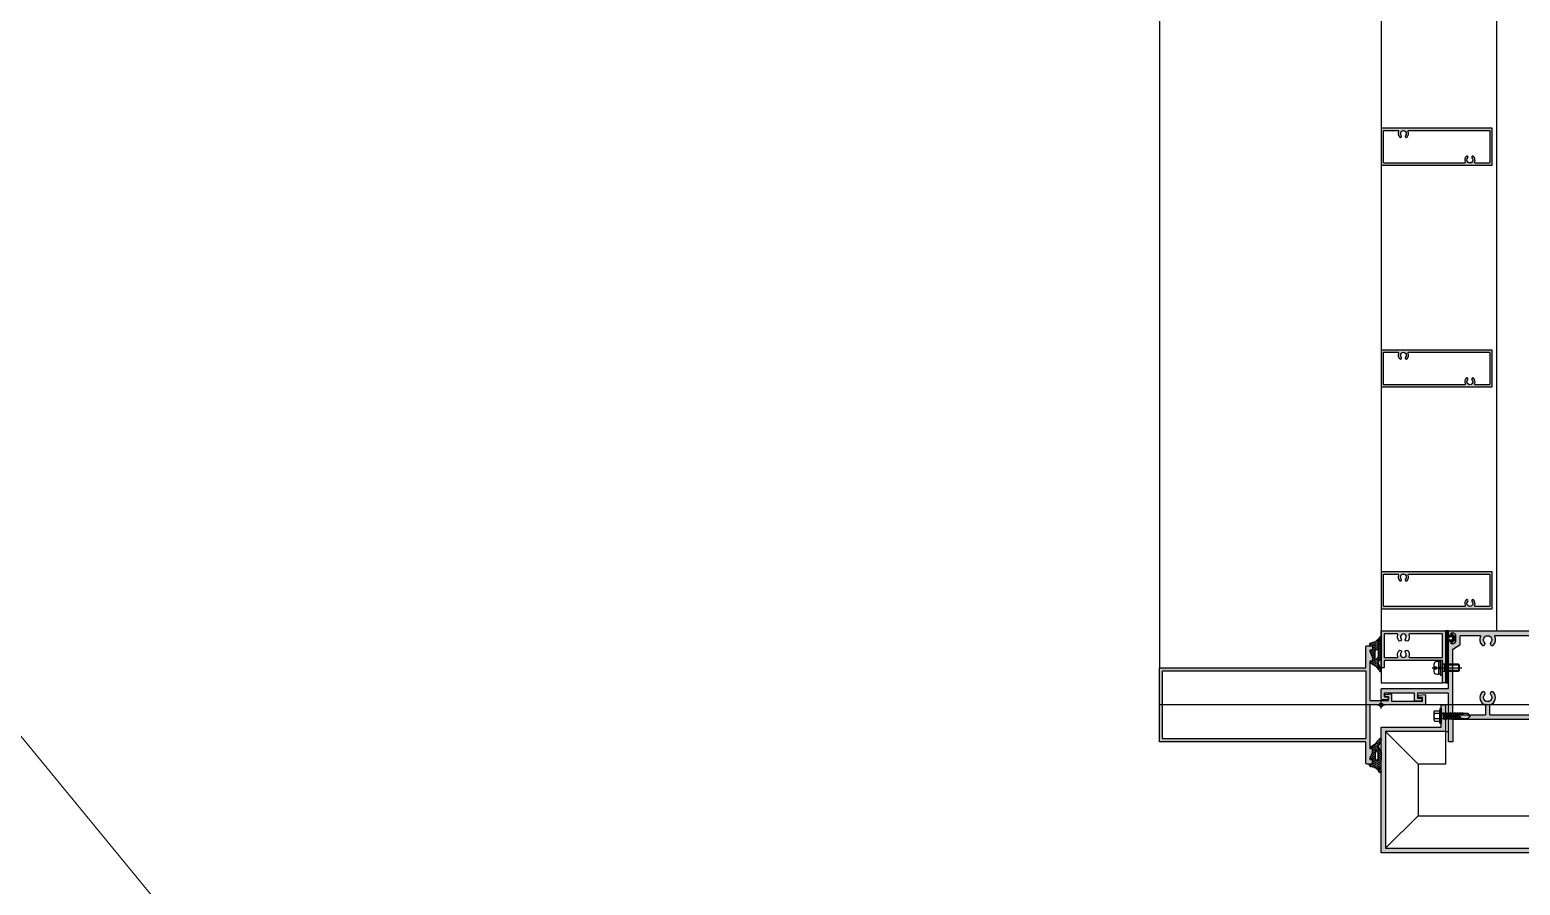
# Model space of a CAD drawing. Header units: millimetres. Extents: x 434053 to 1059003, y -2417481 to 936527.
# Drawn here: x 640155 to 641164, y -2246188 to -2245610 of the extents above; entities that cross this region are included whole.
import ezdxf

# ---------------------------------------------------------------- set-up
doc = ezdxf.new("R2010")
doc.units = ezdxf.units.MM
doc.header["$LTSCALE"] = 1000
doc.header["$MEASUREMENT"] = 0
for name, pattern in [('CENTER', [2, 1.25, -0.25, 0.25, -0.25]), ('CENTER2', [1.125, 0.75, -0.125, 0.125, -0.125]), ('HIDDEN', [9.525, 6.35, -3.175]), ('HIDDEN2', [4.7625, 3.175, -1.5875])]:
    doc.linetypes.add(name, pattern=pattern)
doc.layers.add('A-ANNO-NOTE', color=3, linetype='Continuous', lineweight=5)
for name, color, linetype in [('ALUM', 1, 'Continuous'), ('ALUM-V', 11, 'Continuous'), ('ELASTOMER', 6, 'Continuous'), ('ELASTOMER-V', 241, 'Continuous'), ('EXTRUSION-V', 141, 'Continuous'), ('EXTRUSION1', 4, 'Continuous'), ('FASTENER', 191, 'Continuous'), ('GRID', 8, 'CENTER'), ('HZHZNEWPLOTLAYER#@$TT', 7, 'Continuous'), ('SFC-ELASTOMER', 6, 'Continuous'), ('SFC-ELASTOMER-V', 241, 'Continuous'), ('型材断面填充', 254, 'Continuous'), ('铝板断面填充', 14, 'Continuous')]:
    doc.layers.add(name, color=color, linetype=linetype)
pattern_1 = [(45, (-5.177405, -3.52174), (-0.04419417, 0.04419417), [])]

# ---------------------------------------------------------------- blocks, each defined once
blk = doc.blocks.new('20211008-LC04')
at = {"layer": '型材断面填充', "linetype": 'ByBlock'}
h = blk.add_hatch(color=256, dxfattribs=at)
edge = h.paths.add_edge_path(flags=16)
edge.add_line((139.7, 22.5), (139.7, -22.5))
edge.add_arc((139.2, -22.5), 0.5, -90, 0, ccw=False)
edge.add_line((139.2, -23), (2.5, -23))
edge.add_arc((2.5, -22.5), 0.5, 180, 270, ccw=False)
edge.add_line((2, -22.5), (2, 22.5))
edge.add_arc((2.5, 22.5), 0.5, 90, 180, ccw=False)
edge.add_line((2.5, 23), (139.2, 23))
edge.add_arc((139.2, 22.5), 0.5, 0, 90, ccw=False)
edge = h.paths.add_edge_path()
edge.add_line((143.7, 37), (142.7, 37))
edge.add_arc((142.7, 36.5), 0.5, 90, 201.8014)
edge.add_line((142.3, 36.3), (144, 32.1))
edge.add_arc((143.7, 31.9), 0.3, 0, 21.8014, ccw=False)
edge.add_line((144, 31.9), (144, 29.8))
edge.add_arc((143.7, 29.8), 0.3, -90, 0, ccw=False)
edge.add_line((143.7, 29.5), (142.7, 29.5))
edge.add_arc((142.7, 29), 0.5, 90, 183.6619)
edge.add_line((142.2, 29), (142.2, 3.5))
edge.add_arc((142.7, 3.5), 0.5, 180, 270)
edge.add_line((142.7, 3), (155, 3))
edge.add_line((155, 3), (155, 5.5))
edge.add_line((155, 5.5), (152.8, 5.5))
edge.add_arc((152.8, 5.8), 0.3, 180, 270, ccw=False)
edge.add_line((152.5, 5.8), (152.5, 6.7))
edge.add_arc((152.8, 6.7), 0.3, 97.1808, 180, ccw=False)
edge.add_line((152.8, 7), (156.4, 7.5))
edge.add_arc((156.5, 7), 0.5, 0, 97.1808, ccw=False)
edge.add_line((157, 7), (157, 2.5))
edge.add_line((157, 2.5), (178, 2.5))
edge.add_line((178, 2.5), (178, 5))
edge.add_line((178, 5), (175.3, 5))
edge.add_arc((175.3, 5.3), 0.3, 180, 270, ccw=False)
edge.add_line((175, 5.3), (175, 6.2))
edge.add_arc((175.3, 6.2), 0.3, 96.3794, 180, ccw=False)
edge.add_line((175.3, 6.5), (179.4, 7))
edge.add_arc((179.5, 6.5), 0.5, 0, 96.3793, ccw=False)
edge.add_line((180, 6.5), (180, 1))
edge.add_arc((179, 1), 1, -90, 0, ccw=False)
edge.add_line((179, 0), (142.7, 0))
edge.add_arc((142.7, -0.5), 0.5, 90, 180)
edge.add_line((142.2, -0.5), (142.2, -29))
edge.add_arc((142.7, -29), 0.5, 176.3381, 270)
edge.add_line((142.7, -29.5), (143.7, -29.5))
edge.add_arc((143.7, -29.8), 0.3, 0, 90, ccw=False)
edge.add_line((144, -29.8), (144, -31.9))
edge.add_arc((143.7, -31.9), 0.3, 338.1986, 360, ccw=False)
edge.add_line((144, -32.1), (142.3, -36.3))
edge.add_arc((142.7, -36.5), 0.5, 158.1986, 270)
edge.add_line((142.7, -37), (143.7, -37))
edge.add_arc((143.7, -37.3), 0.3, 0, 90, ccw=False)
edge.add_line((144, -37.3), (144, -39.7))
edge.add_arc((143.7, -39.7), 0.3, -90, 0, ccw=False)
edge.add_line((143.7, -40), (140.2, -40))
edge.add_arc((140.2, -39.5), 0.5, 180, 270, ccw=False)
edge.add_line((139.7, -39.5), (139.7, -25.5))
edge.add_arc((139.2, -25.5), 0.5, 0, 90)
edge.add_line((139.2, -25), (0, -25))
edge.add_line((0, -25), (0, 25))
edge.add_line((0, 25), (139.2, 25))
edge.add_arc((139.2, 25.5), 0.5, 270, 360)
edge.add_line((139.7, 25.5), (139.7, 39.5))
edge.add_arc((140.2, 39.5), 0.5, 90, 180, ccw=False)
edge.add_line((140.2, 40), (143.7, 40))
edge.add_arc((143.7, 39.7), 0.3, 0, 90, ccw=False)
edge.add_line((144, 39.7), (144, 37.3))
edge.add_arc((143.7, 37.3), 0.3, 270, 360, ccw=False)
at = {"color": 0, "linetype": 'ByBlock'}
for points in [[(143.7, 37), (142.7, 37, 0.530598), (142.3, 36.3), (144, 32.1, -0.095415), (144, 31.9), (144, 29.8, -0.414214), (143.7, 29.5), (142.7, 29.5, 0.43306), (142.2, 29), (142.2, 3.5, 0.414214), (142.7, 3), (155, 3), (155, 5.5), (152.8, 5.5, -0.414214), (152.5, 5.8), (152.5, 6.7, -0.377964), (152.8, 7), (156.4, 7.5, -0.451416), (157, 7), (157, 2.5), (178, 2.5), (178, 5), (175.3, 5, -0.414214), (175, 5.3), (175, 6.2, -0.381966), (175.3, 6.5), (179.4, 7, -0.447213), (180, 6.5), (180, 1, -0.414214), (179, 0), (142.7, 0, 0.414214), (142.2, -0.5), (142.2, -29, 0.43306), (142.7, -29.5), (143.7, -29.5, -0.414214), (144, -29.8), (144, -31.9, -0.095415), (144, -32.1), (142.3, -36.3, 0.530598), (142.7, -37), (143.7, -37, -0.414214), (144, -37.3), (144, -39.7, -0.414214), (143.7, -40), (140.2, -40, -0.414214), (139.7, -39.5), (139.7, -25.5, 0.414214), (139.2, -25), (0, -25), (0, 25), (139.2, 25, 0.414214), (139.7, 25.5), (139.7, 39.5, -0.414214), (140.2, 40), (143.7, 40, -0.414214), (144, 39.7), (144, 37.3, -0.414214)], [(139.7, 22.5), (139.7, -22.5, -0.414214), (139.2, -23), (2.5, -23, -0.414214), (2, -22.5), (2, 22.5, -0.414214), (2.5, 23), (139.2, 23, -0.414214)]]:
    blk.add_lwpolyline(points, format="xyb", close=True, dxfattribs=at)
blk = doc.blocks.new('WP')
at = {"linetype": 'ByBlock'}
h = blk.add_hatch(dxfattribs=at)
h.set_pattern_fill('ANSI31', color=0, scale=0.5, style=0)
h.set_pattern_definition(pattern_1)
h.paths.add_polyline_path([(0, 1.25, 0.4142136), (-1.25, 0), (0, 0)])
h = blk.add_hatch(dxfattribs=at)
h.set_pattern_fill('ANSI31', color=0, scale=0.5, style=0)
h.set_pattern_definition(pattern_1)
h.paths.add_polyline_path([(0, -1.25, 0.4142136), (1.25, 0), (0, 0)])
at = {"color": 0, "linetype": 'ByBlock'}
for p, q in [((-2.45, 0), (2.45, 0)), ((0, -2.45), (0, 2.45))]:
    blk.add_line(p, q, dxfattribs=at)
blk.add_circle((0, 0), 1.25, dxfattribs=at)
blk = doc.blocks.new('1902-190121-05')
at = {"layer": 'SFC-ELASTOMER-V'}
h = blk.add_hatch(dxfattribs=at)
h.set_pattern_fill('DOTS', color=256, scale=12, style=0)
h.set_pattern_definition([(0, (-98970.10256, 48449.7369), (0.375, 0.75), [0, -0.75])])
edge = h.paths.add_edge_path(flags=16)
edge.add_arc((3, 3.8), 1, 340.0516, 360)
edge.add_line((4, 3.8), (4, 7.2))
edge.add_arc((3, 7.2), 1, 0, 32.5125)
edge.add_line((3.8, 7.8), (2.9, 9.2))
edge.add_arc((2.5, 8.9), 0.5, 32.5125, 180)
edge.add_line((2, 8.9), (2, 3.4))
edge.add_arc((2.9, 3.4), 0.945, 180, 344.0436)
edge.add_arc((7.7, 2.1), 4, 160.0516, 164.0436, ccw=False)
edge = h.paths.add_edge_path()
edge.add_line((5.7, -2.5), (5.2, -2.5))
edge.add_arc((5.2, -3), 0.5, 90, 226.5751)
edge.add_line((4.9, -3.4), (5.1, -3.6))
edge.add_arc((2.8, -6), 3.32, 16.0825, 47.2847, ccw=False)
edge.add_line((6, -5.1), (6, -5.5))
edge.add_arc((5.4, -5.5), 0.591, 194.2601, 356.8265, ccw=False)
edge.add_arc((1.4, -6.8), 3.65, 18.8601, 46.1587)
edge.add_line((3.9, -4.2), (2.7, -3.1))
edge.add_arc((6.8, 3.9), 8.22, 234.2774, 239.6178, ccw=False)
edge.add_line((2.1, -2.7), (0.4, -2.1))
edge.add_arc((-1.8, -11.8), 10, 77.0054, 85.1504)
edge.add_arc((-0.9, -0.8), 1, 188.5308, 265.1504, ccw=False)
edge.add_line((-1.9, -1), (-2, 0))
edge.add_line((-2, 0), (0, 0))
edge.add_line((0, 0), (0, 3.5))
edge.add_line((0, 3.5), (-1, 3.5))
edge.add_arc((-1, 4), 0.5, 157.3801, 270, ccw=False)
edge.add_line((-1.5, 4.2), (0, 7.5))
edge.add_line((0, 7.5), (0, 11))
edge.add_line((0, 11), (-0.5, 11))
edge.add_arc((-0.5, 11.5), 0.5, 143.1301, 270, ccw=False)
edge.add_arc((-8.5, 25.7), 15.9, 298.5903, 327.3087)
edge.add_arc((5.3, 16.9), 0.5, 90, 147.3087, ccw=False)
edge.add_line((5.3, 17.4), (5.5, 17.4))
edge.add_arc((5.5, 16.9), 0.5, 0, 90, ccw=False)
edge.add_line((6, 16.9), (6, 16.6))
edge.add_arc((5.5, 16.6), 0.5, 337.7652, 360, ccw=False)
edge.add_line((6, 16.4), (4, 11.6))
edge.add_arc((4.5, 11.4), 0.5, 157.7652, 212.5125)
edge.add_line((4.1, 11.1), (5.9, 8.2))
edge.add_arc((5.5, 7.9), 0.5, 0, 32.5125, ccw=False)
edge.add_line((6, 7.9), (6, 3))
edge.add_arc((5.5, 3), 0.5, 323.1301, 360, ccw=False)
edge.add_arc((6.7, 2.1), 1, 143.1301, 180)
edge.add_line((5.7, 2.1), (5.7, -2.5))
at = {"color": 0, "linetype": 'ByBlock'}
blk.add_lwpolyline([(5.7, -2.5), (5.2, -2.5, 0.678166), (4.9, -3.4), (5.1, -3.6, -0.136993), (6, -5.1), (6, -5.5, -0.858364), (4.8, -5.6), (4.8, -5.6, 0.119679), (3.9, -4.2), (2.7, -3.1, -0.023306), (2.1, -2.7), (0.4, -2.1, 0.035554), (-1, -1.8, -0.347355), (-1.9, -1), (-2, 0), (0, 0), (0, 3.5), (-1, 3.5, -0.535184), (-1.5, 4.2), (0, 7.5), (0, 11), (-0.5, 11, -0.618034), (-0.9, 11.8, 0.125968), (4.9, 17.2, -0.255402), (5.3, 17.4), (5.5, 17.4, -0.414214), (6, 16.9), (6, 16.6, -0.097323), (6, 16.4), (4, 11.6, 0.24353), (4.1, 11.1), (5.9, 8.2, -0.142822), (6, 7.9), (6, 3, -0.162278), (5.9, 2.7, 0.162278), (5.7, 2.1), (5.7, -2.5)], format="xyb", dxfattribs=at)
blk.add_lwpolyline([(3.9, 3.5, 0.087262), (4, 3.8), (4, 7.2, 0.142822), (3.8, 7.8), (2.9, 9.2, 0.750054), (2, 8.9), (2, 3.4, 0.869621), (3.9, 3.2, -0.01742)], format="xyb", close=True, dxfattribs=at)
blk = doc.blocks.new('20211011-JT01')
at = {"layer": 'ELASTOMER-V', "linetype": 'ByBlock'}
h = blk.add_hatch(dxfattribs=at)
h.set_pattern_fill('DOTS', color=256, scale=12, style=0)
h.set_pattern_definition([(0, (-12255.53796, 34222.6955), (0.375, 0.75), [0, -0.75])])
edge = h.paths.add_edge_path(flags=16)
edge.add_line((-1, -3), (-1, -4))
edge.add_arc((0, -4), 1, 180, 360)
edge.add_line((1, -4), (1, -3))
edge.add_arc((0, -3), 1, 0, 180)
edge = h.paths.add_edge_path()
edge.add_line((30, -5), (2, -5))
edge.add_line((2, -5), (2, -3.3))
edge.add_line((2, -3.3), (2.4, -3.3))
edge.add_arc((2.4, -2.8), 0.5, 270, 399.5346)
edge.add_line((2.7, -2.5), (1.2, -0.7))
edge.add_arc((0.9, -1), 0.5, 39.5346, 90)
edge.add_line((0.9, -0.5), (0.8, -0.5))
edge.add_arc((0, -0.2), 0.813, 202.6199, 337.3801, ccw=False)
edge.add_line((-0.7, -0.5), (-0.9, -0.5))
edge.add_arc((-0.9, -1), 0.5, 90, 140.4654)
edge.add_line((-1.2, -0.7), (-2.7, -2.5))
edge.add_arc((-2.3, -2.8), 0.5, 140.4654, 270)
edge.add_line((-2.3, -3.3), (-2, -3.3))
edge.add_line((-2, -3.3), (-2, -5))
edge.add_line((-2, -5), (-5, -5))
edge.add_line((-5, -5), (-5, -7))
edge.add_line((-5, -7), (30, -7))
edge.add_line((30, -7), (30, -5))
at = {"color": 0, "linetype": 'ByBlock'}
for points in [[(30, -7), (30, -5), (2, -5), (2, -3.3), (2.4, -3.3, 0.634219), (2.7, -2.5), (1.2, -0.7, 0.223826), (0.9, -0.5), (0.8, -0.5, -0.666667), (-0.7, -0.5), (-0.9, -0.5, 0.223826), (-1.2, -0.7), (-2.7, -2.5, 0.634219), (-2.3, -3.3), (-2, -3.3), (-2, -5), (-5, -5), (-5, -7)], [(-1, -3), (-1, -4, 1), (1, -4), (1, -3, 1)]]:
    blk.add_lwpolyline(points, format="xyb", close=True, dxfattribs=at)
blk = doc.blocks.new('*U554')
at = {"color": 0, "linetype": 'HIDDEN2'}
for p, q in [((-2.5, 10.8), (-1.8, 11.5)), ((-2.5, 10.8), (-2.5, 0)), ((-2.5, 10.8), (2.5, 10.8)), ((1.8, 11.5), (-1.8, 11.5)), ((-1.8, 11.5), (-1.8, 1)), ((1.8, 11.5), (2.5, 10.8)), ((1.8, 11.5), (1.8, 1)), ((2.5, 10.8), (2.5, 0)), ((-2.5, 1), (2.5, 1))]:
    blk.add_line(p, q, dxfattribs=at)
at = {"color": 0, "linetype": 'ByBlock'}
for p, q in [((-1, -1.3), (0, -2.7)), ((0, -1.3), (1, -2.7))]:
    blk.add_line(p, q, dxfattribs=at)
for points in [[(-5, -1.3), (5, -1.3), (5, 0), (-5, 0), (-5, -1.3)], [(-3.9, -2.7), (3.9, -2.7), (3.9, -1.3), (-3.9, -1.3), (-3.9, -2.7)]]:
    blk.add_lwpolyline(points, dxfattribs=at)
blk.add_lwpolyline([(-0.6, -4.2), (-0.6, -5.7), (-2.5, -5.7, -0.414214), (-4.5, -3.7), (-4.5, -2.7), (4.5, -2.7), (4.5, -3.7, -0.414214), (2.5, -5.7), (0.6, -5.7), (0.6, -4.2)], format="xyb", close=True, dxfattribs=at)
at = {"layer": 'GRID', "color": 9, "linetype": 'CENTER2', "ltscale": 0.5}
for p, q in [((0, -7.1), (0, 13.1)), ((0.3, 8.5), (-0.3, 8.5))]:
    blk.add_line(p, q, dxfattribs=at)
blk = doc.blocks.new('20221117-LC01')
at = {"layer": '型材断面填充', "linetype": 'ByBlock'}
h = blk.add_hatch(color=256, dxfattribs=at)
edge = h.paths.add_edge_path(flags=16)
edge.add_line((-52.2, 52.3), (-52.1, 52.3))
edge.add_arc((-50, 54), 2.65, 201.4804, 218.5196, ccw=False)
edge.add_line((-52.5, 53), (-52.6, 53))
edge.add_arc((-50, 54), 2.8, 98.5196, 201.4804, ccw=False)
edge.add_line((-50.4, 56.8), (-50.4, 56.6))
edge.add_arc((-50, 54), 2.65, 81.4804, 98.5196, ccw=False)
edge.add_line((-49.6, 56.6), (-49.6, 56.8))
edge.add_arc((-50, 54), 2.8, -21.4804, 81.4804, ccw=False)
edge.add_line((-47.4, 53), (-47.5, 53))
edge.add_arc((-50, 54), 2.65, 321.4804, 338.5196, ccw=False)
edge.add_line((-47.9, 52.3), (-47.8, 52.3))
edge.add_arc((-50, 54), 2.8, 317.9774, 321.4804, ccw=False)
edge.add_arc((-47, 51.3), 1.25, 137.9774, 210)
edge.add_arc((-47, 51.3), 1.25, 210, 317.9774)
edge.add_arc((-50, 54), 5.3, 317.9774, 385.5332)
edge.add_arc((-44.8, 56.5), 0.5, 90, 205.5332, ccw=False)
edge.add_line((-44.8, 57), (-3.5, 57))
edge.add_arc((-3.5, 56.5), 0.5, 0, 90, ccw=False)
edge.add_line((-3, 56.5), (-3, 3.5))
edge.add_arc((-3.5, 3.5), 0.5, -90, 0, ccw=False)
edge.add_line((-3.5, 3), (-48, 3))
edge.add_arc((-48, 3.5), 0.5, 180, 270, ccw=False)
edge.add_line((-48.5, 3.5), (-48.5, 9.6))
edge.add_arc((-48, 9.6), 0.5, 110.1713, 180, ccw=False)
edge.add_arc((-50, 15), 5.3, 290.1713, 402.0226)
edge.add_arc((-47, 17.7), 1.25, 42.0226, 150)
edge.add_arc((-47, 17.7), 1.25, 150, 222.0226)
edge.add_arc((-50, 15), 2.8, 38.5196, 42.0226, ccw=False)
edge.add_line((-47.8, 16.7), (-47.9, 16.7))
edge.add_arc((-50, 15), 2.65, 21.4804, 38.5196, ccw=False)
edge.add_line((-47.5, 16), (-47.4, 16))
edge.add_arc((-50, 15), 2.8, -81.4804, 21.4804, ccw=False)
edge.add_line((-49.6, 12.2), (-49.6, 12.4))
edge.add_arc((-50, 15), 2.65, 261.4804, 278.5196, ccw=False)
edge.add_line((-50.4, 12.4), (-50.4, 12.2))
edge.add_arc((-50, 15), 2.8, 158.5196, 261.4804, ccw=False)
edge.add_line((-52.6, 16), (-52.5, 16))
edge.add_arc((-50, 15), 2.65, 141.4804, 158.5196, ccw=False)
edge.add_line((-52.1, 16.7), (-52.2, 16.7))
edge.add_arc((-50, 15), 2.8, 137.9774, 141.4804, ccw=False)
edge.add_arc((-53, 17.7), 1.25, 317.9774, 390)
edge.add_arc((-53, 17.7), 1.25, 30, 137.9774)
edge.add_arc((-50, 15), 5.3, 137.9774, 249.8287)
edge.add_arc((-52, 9.6), 0.5, 0, 69.8287, ccw=False)
edge.add_line((-51.5, 9.6), (-51.5, 3.5))
edge.add_arc((-52, 3.5), 0.5, 270, 360, ccw=False)
edge.add_line((-52, 3), (-126, 3))
edge.add_arc((-126, 3.5), 0.5, 180, 270, ccw=False)
edge.add_line((-126.5, 3.5), (-126.5, 9.6))
edge.add_arc((-126, 9.6), 0.5, 110.1713, 180, ccw=False)
edge.add_arc((-128, 15), 5.3, 290.1713, 402.0226)
edge.add_arc((-125, 17.7), 1.25, 42.0226, 150)
edge.add_arc((-125, 17.7), 1.25, 150, 222.0226)
edge.add_arc((-128, 15), 2.8, 38.5196, 42.0226, ccw=False)
edge.add_line((-125.8, 16.7), (-125.9, 16.7))
edge.add_arc((-128, 15), 2.65, 21.4804, 38.5196, ccw=False)
edge.add_line((-125.5, 16), (-125.4, 16))
edge.add_arc((-128, 15), 2.8, -81.4804, 21.4804, ccw=False)
edge.add_line((-127.6, 12.2), (-127.6, 12.4))
edge.add_arc((-128, 15), 2.65, 261.4804, 278.5196, ccw=False)
edge.add_line((-128.4, 12.4), (-128.4, 12.2))
edge.add_arc((-128, 15), 2.8, 158.5196, 261.4804, ccw=False)
edge.add_line((-130.6, 16), (-130.5, 16))
edge.add_arc((-128, 15), 2.65, 141.4804, 158.5196, ccw=False)
edge.add_line((-130.1, 16.7), (-130.2, 16.7))
edge.add_arc((-128, 15), 2.8, 137.9774, 141.4804, ccw=False)
edge.add_arc((-131, 17.7), 1.25, 317.9774, 390)
edge.add_arc((-131, 17.7), 1.25, 30, 137.9774)
edge.add_arc((-128, 15), 5.3, 137.9774, 249.8287)
edge.add_arc((-130, 9.6), 0.5, 0, 69.8287, ccw=False)
edge.add_line((-129.5, 9.6), (-129.5, 3.5))
edge.add_arc((-130, 3.5), 0.5, -90, 0, ccw=False)
edge.add_line((-130, 3), (-151, 3))
edge.add_arc((-151, 3.5), 0.5, 180, 270, ccw=False)
edge.add_line((-151.5, 3.5), (-151.5, 47.6))
edge.add_arc((-151, 47.6), 0.5, 119.7449, 180, ccw=False)
edge.add_line((-151.2, 48), (-146.8, 50.6))
edge.add_arc((-147, 51), 0.5, 299.7449, 360)
edge.add_line((-146.5, 51), (-146.5, 56.5))
edge.add_arc((-146, 56.5), 0.5, 90, 180, ccw=False)
edge.add_line((-146, 57), (-133.2, 57))
edge.add_arc((-133.2, 56.5), 0.5, -25.5332, 90, ccw=False)
edge.add_arc((-128, 54), 5.3, 154.4668, 222.0226)
edge.add_arc((-131, 51.3), 1.25, 222.0226, 330)
edge.add_arc((-131, 51.3), 1.25, 330, 402.0226)
edge.add_arc((-128, 54), 2.8, 218.5196, 222.0226, ccw=False)
edge.add_line((-130.2, 52.3), (-130.1, 52.3))
edge.add_arc((-128, 54), 2.65, 201.4804, 218.5196, ccw=False)
edge.add_line((-130.5, 53), (-130.6, 53))
edge.add_arc((-128, 54), 2.8, 98.5196, 201.4804, ccw=False)
edge.add_line((-128.4, 56.8), (-128.4, 56.6))
edge.add_arc((-128, 54), 2.65, 81.4804, 98.5196, ccw=False)
edge.add_line((-127.6, 56.6), (-127.6, 56.8))
edge.add_arc((-128, 54), 2.8, -21.4804, 81.4804, ccw=False)
edge.add_line((-125.4, 53), (-125.5, 53))
edge.add_arc((-128, 54), 2.65, 321.4804, 338.5196, ccw=False)
edge.add_line((-125.9, 52.3), (-125.8, 52.3))
edge.add_arc((-128, 54), 2.8, 317.9774, 321.4804, ccw=False)
edge.add_arc((-125, 51.3), 1.25, 137.9774, 210)
edge.add_arc((-125, 51.3), 1.25, 210, 317.9774)
edge.add_arc((-128, 54), 5.3, 317.9774, 385.5332)
edge.add_arc((-122.8, 56.5), 0.5, 90, 205.5332, ccw=False)
edge.add_line((-122.8, 57), (-55.2, 57))
edge.add_arc((-55.2, 56.5), 0.5, -25.5332, 90, ccw=False)
edge.add_arc((-50, 54), 5.3, 154.4668, 222.0226)
edge.add_arc((-53, 51.3), 1.25, 222.0226, 330)
edge.add_arc((-53, 51.3), 1.25, 330, 402.0226)
edge.add_arc((-50, 54), 2.8, 218.5196, 222.0226, ccw=False)
edge = h.paths.add_edge_path()
edge.add_line((-25, 0), (-25, -15))
edge.add_line((-25, -15), (-28, -15))
edge.add_line((-28, -15), (-28, 0))
edge.add_line((-28, 0), (-151.5, 0))
edge.add_line((-151.5, 0), (-151.5, -15))
edge.add_line((-151.5, -15), (-154.5, -15))
edge.add_line((-154.5, -15), (-154.5, 17.5))
edge.add_arc((-155, 17.5), 0.5, 0, 90)
edge.add_line((-155, 18), (-175, 18))
edge.add_arc((-175, 17.5), 0.5, 90, 180)
edge.add_line((-175.5, 17.5), (-175.5, 15))
edge.add_arc((-175, 15), 0.5, 180, 270)
edge.add_line((-175, 14.5), (-173, 14.5))
edge.add_arc((-173, 14), 0.5, 0, 90, ccw=False)
edge.add_line((-172.5, 14), (-172.5, 13))
edge.add_arc((-173, 13), 0.5, -90, 0, ccw=False)
edge.add_line((-173, 12.5), (-177, 12.5))
edge.add_arc((-177, 13), 0.5, 180, 270, ccw=False)
edge.add_line((-177.5, 13), (-177.5, 17.5))
edge.add_arc((-178, 17.5), 0.5, 0, 90)
edge.add_line((-178, 18), (-197.5, 18))
edge.add_arc((-197.5, 17.5), 0.5, 90, 180)
edge.add_line((-198, 17.5), (-198, 16))
edge.add_arc((-197.5, 16), 0.5, 180, 270)
edge.add_line((-197.5, 15.5), (-195.5, 15.5))
edge.add_arc((-195.5, 15), 0.5, 0, 90, ccw=False)
edge.add_line((-195, 15), (-195, 14))
edge.add_arc((-195.5, 14), 0.5, -90, 0, ccw=False)
edge.add_line((-195.5, 13.5), (-199.5, 13.5))
edge.add_arc((-199.5, 14), 0.5, 180, 270, ccw=False)
edge.add_line((-200, 14), (-200, 20.5))
edge.add_arc((-199.5, 20.5), 0.5, 90, 180, ccw=False)
edge.add_line((-199.5, 21), (-155, 21))
edge.add_arc((-155, 21.5), 0.5, 270, 360)
edge.add_line((-154.5, 21.5), (-154.5, 52))
edge.add_arc((-153.5, 52), 1, 90, 180, ccw=False)
edge.add_line((-153.5, 53), (-153.3, 53))
edge.add_arc((-153.3, 52.7), 0.3, 0, 90, ccw=False)
edge.add_line((-153, 52.7), (-153, 52))
edge.add_arc((-152.5, 52), 0.5, 180, 270)
edge.add_line((-152.5, 51.5), (-151.4, 51.5))
edge.add_arc((-151.4, 52), 0.5, 270, 299.7449)
edge.add_line((-151.1, 51.6), (-149.8, 52.4))
edge.add_arc((-150, 52.8), 0.5, 299.7449, 360)
edge.add_line((-149.5, 52.8), (-149.5, 57.2))
edge.add_arc((-150, 57.2), 0.5, 0, 60.2551)
edge.add_line((-149.8, 57.6), (-151.1, 58.4))
edge.add_arc((-151.4, 58), 0.5, 60.2551, 90)
edge.add_line((-151.4, 58.5), (-152.5, 58.5))
edge.add_arc((-152.5, 58), 0.5, 90, 180)
edge.add_line((-153, 58), (-153, 57.3))
edge.add_arc((-153.3, 57.3), 0.3, -90, 0, ccw=False)
edge.add_line((-153.3, 57), (-153.5, 57))
edge.add_arc((-153.5, 58), 1, 180, 270, ccw=False)
edge.add_line((-154.5, 58), (-154.5, 60))
edge.add_line((-154.5, 60), (0, 60))
edge.add_line((0, 60), (0, 0))
edge.add_line((0, 0), (-25, 0))
at = {"color": 0, "linetype": 'ByBlock'}
for points in [[(-25, 0), (-25, -15), (-28, -15), (-28, 0), (-151.5, 0), (-151.5, -15), (-154.5, -15), (-154.5, 17.5, 0.414214), (-155, 18), (-175, 18, 0.414213), (-175.5, 17.5), (-175.5, 15, 0.414214), (-175, 14.5), (-173, 14.5, -0.414214), (-172.5, 14), (-172.5, 13, -0.414214), (-173, 12.5), (-177, 12.5, -0.414214), (-177.5, 13), (-177.5, 17.5, 0.414214), (-178, 18), (-197.5, 18, 0.414214), (-198, 17.5), (-198, 16, 0.414214), (-197.5, 15.5), (-195.5, 15.5, -0.414214), (-195, 15), (-195, 14, -0.414214), (-195.5, 13.5), (-199.5, 13.5, -0.414214), (-200, 14), (-200, 20.5, -0.414214), (-199.5, 21), (-155, 21, 0.414214), (-154.5, 21.5), (-154.5, 52, -0.414214), (-153.5, 53), (-153.3, 53, -0.414214), (-153, 52.7), (-153, 52, 0.414214), (-152.5, 51.5), (-151.4, 51.5, 0.13052), (-151.1, 51.6), (-149.8, 52.4, 0.269143), (-149.5, 52.8), (-149.5, 57.2, 0.269143), (-149.8, 57.6), (-151.1, 58.4, 0.13052), (-151.4, 58.5), (-152.5, 58.5, 0.414214), (-153, 58), (-153, 57.3, -0.414214), (-153.3, 57), (-153.5, 57, -0.414214), (-154.5, 58), (-154.5, 60), (0, 60), (0, 0)], [(-52.2, 52.3), (-52.1, 52.3, -0.074485), (-52.5, 53), (-52.6, 53, -0.482132), (-50.4, 56.8), (-50.4, 56.6, -0.074485), (-49.6, 56.6), (-49.6, 56.8, -0.482132), (-47.4, 53), (-47.5, 53, -0.074485), (-47.9, 52.3), (-47.8, 52.3, -0.015286), (-47.9, 52.1, 0.325029), (-48.1, 50.7, 0.509401), (-46.1, 50.5, 0.303613), (-45.2, 56.3, -0.55165), (-44.8, 57), (-3.5, 57, -0.414214), (-3, 56.5), (-3, 3.5, -0.414214), (-3.5, 3), (-48, 3, -0.414214), (-48.5, 3.5), (-48.5, 9.6, -0.314477), (-48.2, 10, 0.530878), (-46.1, 18.5, 0.509401), (-48.1, 18.3, 0.325029), (-47.9, 16.9, -0.015286), (-47.8, 16.7), (-47.9, 16.7, -0.074485), (-47.5, 16), (-47.4, 16, -0.482132), (-49.6, 12.2), (-49.6, 12.4, -0.074485), (-50.4, 12.4), (-50.4, 12.2, -0.482132), (-52.6, 16), (-52.5, 16, -0.074485), (-52.1, 16.7), (-52.2, 16.7, -0.015286), (-52.1, 16.9, 0.325029), (-51.9, 18.3, 0.509401), (-53.9, 18.5, 0.530878), (-51.8, 10, -0.314477), (-51.5, 9.6), (-51.5, 3.5, -0.414214), (-52, 3), (-126, 3, -0.414214), (-126.5, 3.5), (-126.5, 9.6, -0.314477), (-126.2, 10, 0.530878), (-124.1, 18.5, 0.509401), (-126.1, 18.3, 0.325029), (-125.9, 16.9, -0.015286), (-125.8, 16.7), (-125.9, 16.7, -0.074485), (-125.5, 16), (-125.4, 16, -0.482132), (-127.6, 12.2), (-127.6, 12.4, -0.074485), (-128.4, 12.4), (-128.4, 12.2, -0.482132), (-130.6, 16), (-130.5, 16, -0.074485), (-130.1, 16.7), (-130.2, 16.7, -0.015286), (-130.1, 16.9, 0.325029), (-129.9, 18.3, 0.509401), (-131.9, 18.5, 0.530878), (-129.8, 10, -0.314477), (-129.5, 9.6), (-129.5, 3.5, -0.414214), (-130, 3), (-151, 3, -0.414214), (-151.5, 3.5), (-151.5, 47.6, -0.269143), (-151.2, 48), (-146.8, 50.6, 0.269143), (-146.5, 51), (-146.5, 56.5, -0.414214), (-146, 57), (-133.2, 57, -0.55165), (-132.8, 56.3, 0.303613), (-131.9, 50.5, 0.509401), (-129.9, 50.7, 0.325029), (-130.1, 52.1, -0.015286), (-130.2, 52.3), (-130.1, 52.3, -0.074485), (-130.5, 53), (-130.6, 53, -0.482132), (-128.4, 56.8), (-128.4, 56.6, -0.074485), (-127.6, 56.6), (-127.6, 56.8, -0.482132), (-125.4, 53), (-125.5, 53, -0.074485), (-125.9, 52.3), (-125.8, 52.3, -0.015286), (-125.9, 52.1, 0.325029), (-126.1, 50.7, 0.509401), (-124.1, 50.5, 0.303613), (-123.2, 56.3, -0.55165), (-122.8, 57), (-55.2, 57, -0.55165), (-54.8, 56.3, 0.303613), (-53.9, 50.5, 0.509401), (-51.9, 50.7, 0.325029), (-52.1, 52.1, -0.015286)]]:
    blk.add_lwpolyline(points, format="xyb", close=True, dxfattribs=at)
blk = doc.blocks.new('*U561')
at = {"linetype": 'ByBlock', "lineweight": -2}
for p, q in [((-4.4, 0.45), (-4.4, 0)), ((4.4, 0), (-4.4, 0)), ((-4.1, 0.75), (-3.1, 1)), ((4.1, 0.75), (-4.1, 0.75)), ((-3.1, 3.85), (-3.1, 1)), ((3.1, 1), (-3.1, 1)), ((2.33, 4.25), (-2.33, 4.25)), ((-2.04, 0.75), (-1.55, 1)), ((-1.55, 3.85), (-1.55, 1)), ((-1.55, 0), (-1.55, -1.59)), ((1.55, 3.85), (1.55, 1)), ((2.15, 0.75), (1.55, 1)), ((1.55, 0), (1.55, -1.09)), ((3.1, 3.85), (3.1, 1)), ((4.1, 0.75), (3.1, 1)), ((4.4, 0.45), (4.4, 0)), ((-2.11, -1.9), (2.11, -1.4)), ((-2.11, -1.9), (-1.55, -1.59)), ((-2.11, -1.9), (-1.55, -2.21)), ((-2.11, -3.3), (2.11, -2.8)), ((-2.11, -3.3), (-1.55, -2.99)), ((-2.11, -3.3), (-1.55, -3.61)), ((-2.11, -4.7), (2.11, -4.2)), ((-2.11, -4.7), (-1.55, -4.39)), ((-2.11, -4.7), (-1.55, -5.01)), ((-2.11, -6.1), (2.11, -5.6)), ((-2.11, -6.1), (-1.55, -5.79)), ((-2.11, -6.1), (-1.55, -6.41)), ((-2.11, -7.5), (2.11, -7)), ((-2.11, -7.5), (-1.55, -7.19)), ((-2.11, -7.5), (-1.55, -7.81)), ((-2.11, -8.9), (2.11, -8.4)), ((-2.11, -8.9), (-1.55, -8.59)), ((-1.55, -1.59), (1.55, -1.09)), ((-1.55, -2.21), (1.55, -1.71)), ((-1.55, -2.21), (-1.55, -2.99)), ((-1.55, -2.99), (1.55, -2.49)), ((-1.55, -3.61), (1.55, -3.11)), ((-1.55, -3.61), (-1.55, -4.39)), ((-1.55, -4.39), (1.55, -3.89)), ((-1.55, -5.01), (1.55, -4.51)), ((-1.55, -5.01), (-1.55, -5.79)), ((-1.55, -5.79), (1.55, -5.29)), ((-1.55, -6.41), (1.55, -5.91)), ((-1.55, -6.41), (-1.55, -7.19)), ((-1.55, -7.19), (1.55, -6.69)), ((-1.55, -7.81), (1.55, -7.31)), ((-1.55, -7.81), (-1.55, -8.59)), ((-1.55, -8.59), (1.55, -8.09)), ((-1.55, -9.21), (1.55, -8.71)), ((1.55, -0.31), (1.55, -1.09)), ((2.11, -1.4), (1.55, -1.09)), ((2.11, -1.4), (1.55, -1.71)), ((1.55, -1.71), (1.55, -2.49)), ((2.11, -2.8), (1.55, -2.49)), ((2.11, -2.8), (1.55, -3.11)), ((1.55, -3.11), (1.55, -3.89)), ((2.11, -4.2), (1.55, -3.89)), ((2.11, -4.2), (1.55, -4.51)), ((1.55, -4.51), (1.55, -5.29)), ((2.11, -5.6), (1.55, -5.29)), ((2.11, -5.6), (1.55, -5.91)), ((1.55, -5.91), (1.55, -6.69)), ((2.11, -7), (1.55, -6.69)), ((2.11, -7), (1.55, -7.31)), ((1.55, -7.31), (1.55, -8.09)), ((2.11, -8.4), (1.55, -8.09)), ((2.11, -8.4), (1.55, -8.71)), ((1.55, -8.71), (1.55, -9.49)), ((-2.11, -8.9), (-1.55, -9.21)), ((-2.11, -10.3), (2.11, -9.8)), ((-2.11, -10.3), (-1.55, -9.99)), ((-2.11, -10.3), (-1.55, -10.61)), ((-2.11, -11.7), (-1.55, -11.39)), ((-2.11, -11.7), (-1.14, -11.58)), ((-2.11, -11.7), (-1.55, -12.01)), ((-1.55, -9.21), (-1.55, -9.99)), ((-1.55, -9.99), (1.55, -9.49)), ((-1.55, -10.61), (1.55, -10.11)), ((-1.55, -10.61), (-1.55, -11.39)), ((-1.55, -11.39), (-0.99, -11.29)), ((-1.55, -12.01), (-1.33, -11.97)), ((-1.55, -12.01), (-1.55, -15.8)), ((0, -17.2), (-1.55, -15.8)), ((0, -17.2), (1.55, -15.8)), ((0.56, -11.04), (1.55, -10.89)), ((0.71, -11.35), (2.11, -11.2)), ((0.71, -11.63), (1.55, -11.51)), ((0.71, -12.41), (1.55, -12.29)), ((0.71, -12.75), (2.11, -12.6)), ((0.71, -13.03), (1.55, -12.91)), ((2.11, -9.8), (1.55, -9.49)), ((2.11, -9.8), (1.55, -10.11)), ((1.55, -10.11), (1.55, -10.89)), ((2.11, -11.2), (1.55, -10.89)), ((2.11, -11.2), (1.55, -11.51)), ((1.55, -11.51), (1.55, -12.29)), ((2.11, -12.6), (1.55, -12.29)), ((2.11, -12.6), (1.55, -12.91)), ((1.55, -12.91), (1.55, -15.8))]:
    blk.add_line(p, q, dxfattribs=at)
blk.add_lwpolyline([(0, -17.2), (0.71, -13.03), (0.71, -11.3, 0.417657), (0.41, -11, 0.097062), (-0.99, -11.29), (-1.55, -12.4)], format="xyb", dxfattribs=at)
for centre, radius, start, end in [((-4.1, 0.45), 0.3, 90, 180), ((-2.33, 3.3), 0.951, 35.40086, 144.59914), ((0, 1.05), 3.2, 61.05941, 118.94059), ((2.33, 3.3), 0.951, 35.40086, 144.59914), ((4.1, 0.45), 0.3, 0, 90)]:
    blk.add_arc(centre, radius, start, end, dxfattribs=at)
blk = doc.blocks.new('20210923-LC06')
at = {"layer": '型材断面填充', "linetype": 'ByBlock'}
h = blk.add_hatch(color=256, dxfattribs=at)
h.paths.add_polyline_path([(75, 12.5), (0, 12.5), (0, -12.5), (75, -12.5)])
edge = h.paths.add_edge_path(flags=16)
edge.add_arc((73, 10.5), 0.5, 0, 90, ccw=False)
edge.add_line((73.5, 10.5), (73.5, -10.5))
edge.add_arc((73, -10.5), 0.5, -90, 0, ccw=False)
edge.add_line((73, -11), (63.7, -11))
edge.add_arc((63.7, -10.5), 0.5, 157.9757, 270, ccw=False)
edge.add_arc((60, -9), 3.5, 337.9757, 405.5225)
edge.add_arc((62, -7), 0.7, 45.5225, 150)
edge.add_line((61.4, -6.7), (61.3, -6.7))
edge.add_arc((61.9, -7.1), 0.7, 150, 224.9739)
edge.add_arc((60, -9), 2, -224.9739, 44.9739, ccw=False)
edge.add_arc((58.1, -7.1), 0.7, 315.0261, 390)
edge.add_line((58.7, -6.7), (58.6, -6.7))
edge.add_arc((58, -7), 0.7, 30, 134.4775)
edge.add_arc((60, -9), 3.5, 134.4775, 202.0243)
edge.add_arc((56.3, -10.5), 0.5, -90, 22.0243, ccw=False)
edge.add_line((56.3, -11), (2, -11))
edge.add_arc((2, -10.5), 0.5, 180, 270, ccw=False)
edge.add_line((1.5, -10.5), (1.5, 10.5))
edge.add_arc((2, 10.5), 0.5, 90, 180, ccw=False)
edge.add_line((2, 11), (11.3, 11))
edge.add_arc((11.3, 10.5), 0.5, -22.0243, 90, ccw=False)
edge.add_arc((15, 9), 3.5, 157.9757, 225.5225)
edge.add_arc((13, 7), 0.7, 225.5225, 330)
edge.add_line((13.6, 6.7), (13.7, 6.7))
edge.add_arc((13.1, 7.1), 0.7, 330, 404.9739)
edge.add_arc((15, 9), 2, -44.9739, 224.9739, ccw=False)
edge.add_arc((16.9, 7.1), 0.7, 135.0261, 210)
edge.add_line((16.3, 6.7), (16.4, 6.7))
edge.add_arc((17, 7), 0.7, 210, 314.4775)
edge.add_arc((15, 9), 3.5, 314.4775, 382.0243)
edge.add_arc((18.7, 10.5), 0.5, 90, 202.0243, ccw=False)
edge.add_line((18.7, 11), (73, 11))
at = {"color": 0, "linetype": 'ByBlock'}
blk.add_lwpolyline([(75, 12.5), (0, 12.5), (0, -12.5), (75, -12.5)], close=True, dxfattribs=at)
blk.add_lwpolyline([(73, 11, -0.414214), (73.5, 10.5), (73.5, -10.5, -0.414214), (73, -11), (63.7, -11, -0.531846), (63.2, -10.3, 0.30357), (62.5, -6.5, 0.490314), (61.4, -6.7), (61.3, -6.7, 0.339327), (61.4, -7.6, -2.412658), (58.6, -7.6, 0.339327), (58.7, -6.7), (58.6, -6.7, 0.490314), (57.5, -6.5, 0.30357), (56.8, -10.3, -0.531846), (56.3, -11), (2, -11, -0.414214), (1.5, -10.5), (1.5, 10.5, -0.414214), (2, 11), (11.3, 11, -0.531846), (11.8, 10.3, 0.30357), (12.5, 6.5, 0.490314), (13.6, 6.7), (13.7, 6.7, 0.339327), (13.6, 7.6, -2.412658), (16.4, 7.6, 0.339327), (16.3, 6.7), (16.4, 6.7, 0.490314), (17.5, 6.5, 0.30357), (18.2, 10.3, -0.531846), (18.7, 11)], format="xyb", close=True, dxfattribs=at)
blk = doc.blocks.new('20221228-LC13')
at = {"layer": '型材断面填充', "linetype": 'ByBlock'}
h = blk.add_hatch(color=256, dxfattribs=at)
edge = h.paths.add_edge_path()
edge.add_line((2, -20.5), (2, -24.5))
edge.add_arc((1.5, -24.5), 0.5, 270, 360, ccw=False)
edge.add_line((1.5, -25), (0.5, -25))
edge.add_arc((0.5, -24.5), 0.5, 180.0001, 270, ccw=False)
edge.add_line((0, -24.5), (0, 0))
edge.add_line((0, 0), (43.5, 0))
edge.add_line((43.5, 0), (43.5, -35))
edge.add_line((43.5, -35), (41.5, -35))
edge.add_line((41.5, -35), (41.5, -20.5))
edge.add_arc((41, -20.5), 0.5, 0.0001, 90)
edge.add_line((41, -20), (2.5, -20))
edge.add_arc((2.5, -20.5), 0.5, 90, 180)
edge = h.paths.add_edge_path(flags=16)
edge.add_arc((2.5, -17.5), 0.5, 180, 270)
edge.add_line((2.5, -18), (10.8, -18))
edge.add_arc((10.8, -17.5), 0.5, 270, 379.4712)
edge.add_arc((15, -16), 4, 139.4712, 199.4712, ccw=False)
edge.add_arc((12.7, -14.1), 1, -40.5288, 139.4712, ccw=False)
edge.add_arc((15, -16), 2, 139.4712, 400.5288)
edge.add_arc((17.3, -14.1), 1, 40.5288, 220.5288, ccw=False)
edge.add_arc((15, -16), 4, -19.4712, 40.5288, ccw=False)
edge.add_arc((19.2, -17.5), 0.5, 160.5288, 270)
edge.add_line((19.2, -18), (41, -18))
edge.add_arc((41, -17.5), 0.5, 270, 360)
edge.add_line((41.5, -17.5), (41.5, -2.5))
edge.add_arc((41, -2.5), 0.5, 0, 90)
edge.add_line((41, -2), (19.2, -2))
edge.add_arc((19.2, -2.5), 0.5, 90, 199.4712)
edge.add_arc((15, -4), 4, -40.5288, 19.4712, ccw=False)
edge.add_arc((17.3, -5.9), 1, 139.4712, 319.4712, ccw=False)
edge.add_arc((15, -4), 2, 319.4712, 580.5288)
edge.add_arc((12.7, -5.9), 1, -139.4712, 40.5288, ccw=False)
edge.add_arc((15, -4), 4, 160.5288, 220.5288, ccw=False)
edge.add_arc((10.8, -2.5), 0.5, 340.5288, 450)
edge.add_line((10.8, -2), (2.5, -2))
edge.add_arc((2.5, -2.5), 0.5, 90, 180)
edge.add_line((2, -2.5), (2, -17.5))
at = {"linetype": 'ByBlock'}
for points in [[(2, -20.5), (2, -24.5, -0.414214), (1.5, -25), (0.5, -25, -0.414213), (0, -24.5), (0, 0), (43.5, 0), (43.5, -35), (41.5, -35), (41.5, -20.5, 0.414213), (41, -20), (2.5, -20, 0.414214)], [(2, -17.5, 0.414214), (2.5, -18), (10.8, -18, 0.517638), (11.2, -17.3, -0.267949), (12, -13.4, -1), (13.5, -14.7, 2.170601), (16.5, -14.7, -1), (18, -13.4, -0.267949), (18.8, -17.3, 0.517638), (19.2, -18), (41, -18, 0.414214), (41.5, -17.5), (41.5, -2.5, 0.414214), (41, -2), (19.2, -2, 0.517638), (18.8, -2.7, -0.267949), (18, -6.6, -1), (16.5, -5.3, 2.170601), (13.5, -5.3, -1), (12, -6.6, -0.267949), (11.2, -2.7, 0.517638), (10.8, -2), (2.5, -2, 0.414214), (2, -2.5)]]:
    blk.add_lwpolyline(points, format="xyb", close=True, dxfattribs=at)
blk = doc.blocks.new('A$C05C97E59')
at = {"layer": '铝板断面填充', "linetype": 'ByBlock'}
blk.add_hatch(color=14, dxfattribs=at).paths.add_polyline_path([(-573.9, -1497.5), (-573.9, -1512.5), (-553.9, -1512.5), (-553.9, -1587.5), (-753.9, -1587.5), (-753.9, -1502.5), (-713.4, -1502.5), (-713.4, -1487.5), (-710.4, -1487.5), (-710.4, -1505.5), (-750.9, -1505.5), (-750.9, -1584.5), (-556.9, -1584.5), (-556.9, -1515.5), (-576.9, -1515.5), (-576.9, -1497.5)])
at = {"color": 0, "linetype": 'ByBlock'}
blk.add_lwpolyline([(-704.2, -1449), (-700.7, -1446.9, 0.269143), (-700.4, -1446.5), (-700.4, -1441)], format="xyb", dxfattribs=at)
at = {"layer": 'ALUM', "linetype": 'ByBlock', "elevation": 0}
blk.add_lwpolyline([(-573.9, -1497.5), (-573.9, -1512.5), (-553.9, -1512.5), (-553.9, -1587.5), (-753.9, -1587.5), (-753.9, -1502.5), (-713.4, -1502.5), (-713.4, -1487.5), (-710.4, -1487.5), (-710.4, -1505.5), (-750.9, -1505.5), (-750.9, -1584.5), (-556.9, -1584.5), (-556.9, -1515.5), (-576.9, -1515.5), (-576.9, -1497.5)], close=True, dxfattribs=at)
at = {"layer": 'ALUM-V'}
for p, q in [((-728.9, -1527.5, 0), (-750.9, -1505.5, 0)), ((-728.9, -1562.5, 0), (-750.9, -1584.5, 0))]:
    blk.add_line(p, q, dxfattribs=at)
at = {"layer": 'ALUM-V', "elevation": 0}
blk.add_lwpolyline([(-710.4, -1505.5), (-710.4, -1527.5), (-728.9, -1527.5), (-728.9, -1562.5), (-576.9, -1562.5)], dxfattribs=at)
at = {"layer": 'ELASTOMER-V', "linetype": 'HIDDEN', "elevation": 0}
blk.add_lwpolyline([(-710.4, -1505.5), (-708.4, -1505.5), (-708.4, -1487.5), (-710.4, -1487.5)], close=True, dxfattribs=at)
at = {"layer": 'EXTRUSION-V'}
for p, q in [((-753.9, -502.5), (-753.9, -1472.5, 0)), ((-675.9, -547.5), (-675.9, -1437.5, 0)), ((-753.9, -1472.5, 0), (-712.4, -1472.5))]:
    blk.add_line(p, q, dxfattribs=at)
blk.add_lwpolyline([(-903.9, 352.5), (-903.9, -1462.5)], dxfattribs=at)
at = {"layer": 'GRID'}
blk.add_line((-553.9, -1487.5, 0), (-903.9, -1487.5, 0), dxfattribs=at)
blk.add_blockref('WP', (-753.9, -1487.5, 0))
at = {"layer": 'ELASTOMER', "rotation": 270}
blk.add_blockref('20211011-JT01', (-703.4, -1442.5), dxfattribs=at)
at = {"layer": 'EXTRUSION1'}
for name, p in [('20210923-LC06', (-753.9, -1110, 0)), ('20210923-LC06', (-753.9, -1260, 0)), ('20210923-LC06', (-753.9, -1410, 0)), ('20221117-LC01', (-553.9, -1497.5, 0)), ('20221228-LC13', (-753.9, -1437.5)), ('20211008-LC04', (-903.9, -1487.5, 0))]:
    blk.add_blockref(name, p, dxfattribs=at)
at = {"layer": 'FASTENER', "rotation": 270}
blk.add_blockref('*U554', (-712.4, -1462.5), dxfattribs=at)
at = {"layer": 'FASTENER', "xscale": 1.142857142857143, "yscale": 1.142857142857143, "zscale": 1.142857142857143, "rotation": 90.00004507211555}
blk.add_blockref('*U561', (-713.4, -1495, 0), dxfattribs=at)
at = {"layer": 'SFC-ELASTOMER', "xscale": -1, "rotation": 180}
blk.add_blockref('1902-190121-05', (-759.9, -1447.5, 0), dxfattribs=at)
at = {"layer": 'SFC-ELASTOMER'}
blk.add_blockref('1902-190121-05', (-759.9, -1527.5, 0), dxfattribs=at)
blk = doc.blocks.new('A$C6AE5520D')
at = {"layer": 'A-ANNO-NOTE'}
blk.add_line((15074.54, 9299.99), (14156.67, 10416.05), dxfattribs=at)
blk.add_blockref('A$C05C97E59', (15931.14, 11802.69, 0))

msp = doc.modelspace()

# ---------------------------------------------------------------- block references
at = {"layer": 'HZHZNEWPLOTLAYER#@$TT'}
msp.add_blockref('A$C6AE5520D', (625892.3, -2256381.3), dxfattribs=at)

doc.saveas('drawing.dxf')
